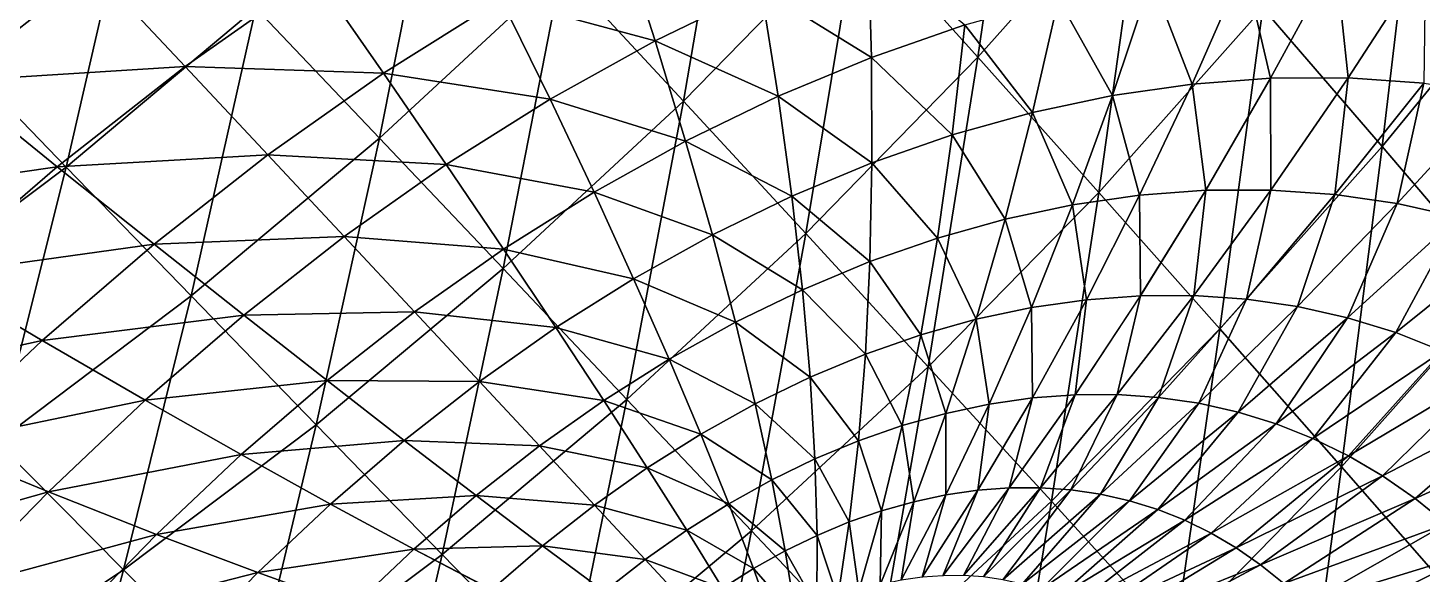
# Model space of a CAD drawing. Extents: x -232 to 179, y -162 to 161.
# Drawn here: x 71.74 to 110.85, y -93.3 to -77.97 of the extents above; entities that cross this region are included whole.
import ezdxf

# ---------------------------------------------------------------- set-up
doc = ezdxf.new("R2010")
doc.units = 0
doc.header["$MEASUREMENT"] = 0

msp = doc.modelspace()

# ---------------------------------------------------------------- linework, layer by layer
for points in [[(98.39171999999999, -78.795, -669.5006), (99.708, -69.75139, -676.5852), (95.008865, -75.03152, -677.03864), (95.008965, -75.03142, -677.0385)], [(99.708, -69.75139, -676.5852), (98.39171999999999, -78.795, -669.5006), (103.0465, -73.56470999999999, -669.05145), (103.0466, -73.56461, -669.05133)], [(71.20896, -70.12039, -705.9679), (69.320786, -78.2571, -698.56714), (74.67743, -73.76849, -698.9367), (74.67753, -73.768394, -698.9366)], [(90.13107, -80.02535999999999, -677.22723), (91.62584, -71.29115999999999, -684.4309), (86.70668, -76.32735, -684.62103), (86.70678000000001, -76.32725, -684.6209)], [(91.62584, -71.29115999999999, -684.4309), (90.13107, -80.02535999999999, -677.22723), (95.008865, -75.03152, -677.03864), (95.008965, -75.03142, -677.0385)], [(109.72917, -81.30166, -653.4881), (110.83106, -71.962814, -660.6656), (106.38519, -77.41255, -661.35767), (106.38529, -77.41245, -661.3575400000001)], [(110.83106, -71.962814, -660.6656), (109.72917, -81.30166, -653.4881), (114.123, -75.915726, -652.8041400000001), (114.1231, -75.91563000000001, -652.804)], [(81.603775, -81.06473000000001, -684.5362), (83.28194, -72.64211, -691.88214), (78.14081999999999, -77.41496, -691.7967), (78.14092, -77.41486, -691.7966)], [(83.28194, -72.64211, -691.88214), (81.603775, -81.06473000000001, -684.5362), (86.70668, -76.32735, -684.62103), (86.70678000000001, -76.32725, -684.6209)], [(72.81900999999999, -81.8744, -691.42944), (74.67743, -73.76849, -698.9367), (69.320786, -78.2571, -698.56714), (69.320885, -78.257, -698.567)], [(74.67743, -73.76849, -698.9367), (72.81900999999999, -81.8744, -691.42944), (78.14081999999999, -77.41496, -691.7967), (78.14092, -77.41486, -691.7966)], [(101.779465, -82.587715, -661.8021), (103.0465, -73.56470999999999, -669.05145), (98.39171999999999, -78.795, -669.5006), (98.39182, -78.7949, -669.5005)], [(103.0465, -73.56470999999999, -669.05145), (101.779465, -82.587715, -661.8021), (106.38519, -77.41255, -661.35767), (106.38529, -77.41245, -661.3575400000001)], [(64.37617, -74.51579, -469.912), (73.60489, -76.33339000000001, -468.60852), (69.602005, -79.46833000000001, -468.2053), (69.602104, -79.46823, -468.2052)], [(93.55999, -83.74168399999999, -669.6874), (95.008865, -75.03152, -677.03864), (90.13107, -80.02535999999999, -677.22723), (90.13117, -80.02526, -677.2271)], [(95.008865, -75.03152, -677.03864), (93.55999, -83.74168399999999, -669.6874), (98.39171999999999, -78.795, -669.5006), (98.39182, -78.7949, -669.5005)], [(89.3363, -78.32961999999999, -485.76404), (85.0219, -77.16502, -480.12674), (88.364944, -75.30293, -480.9015), (88.36504000000001, -75.30283, -480.9014)], [(88.364944, -75.30293, -480.9015), (92.31427, -76.882614, -486.5768400000001), (89.3363, -78.32961999999999, -485.76404), (89.3364, -78.32952, -485.76395)], [(95.40364, -78.79897, -492.07288), (92.31427, -76.882614, -486.5768400000001), (95.31279, -75.6342, -487.51605), (95.31289, -75.6341, -487.51596)], [(95.31279, -75.6342, -487.51605), (98.02703000000001, -77.886375, -492.99866), (95.40364, -78.79897, -492.07288), (95.40374, -78.798874, -492.07278)], [(104.39936, -79.546646, -500.27032), (103.263794, -76.597336, -495.1552), (105.85795, -76.22389, -496.3771400000001), (105.85805, -76.22379000000001, -496.37704)], [(105.85795, -76.22389, -496.3771400000001), (106.602905, -79.38198, -501.3966), (104.39936, -79.546646, -500.27032), (104.39946, -79.54655, -500.27023)], [(106.602905, -79.38198, -501.3966), (105.85795, -76.22389, -496.3771400000001), (108.42308, -76.03220999999999, -497.6882), (108.42318, -76.03211, -497.6881)], [(108.42308, -76.03220999999999, -497.6882), (108.77341, -79.37345, -502.59503), (106.602905, -79.38198, -501.3966), (106.603004, -79.38188000000001, -501.3965)], [(108.77341, -79.37345, -502.59503), (108.42308, -76.03220999999999, -497.6882), (110.94976, -76.02228000000001, -499.08325), (110.94986, -76.02218, -499.08316)], [(110.94976, -76.02228000000001, -499.08325), (110.90303, -79.52051999999999, -503.8609), (108.77341, -79.37345, -502.59503), (108.773506, -79.37335, -502.5949400000001)], [(113.08394, -85.239365, -645.4254), (114.123, -75.915726, -652.8041400000001), (109.72917, -81.30166, -653.4881), (109.72927, -81.30156, -653.488)], [(76.15287, -79.05505, -473.8353), (69.602005, -79.46833000000001, -468.2053), (73.60489, -76.33339000000001, -468.60852), (73.60499, -76.33329, -468.60843)], [(73.60489, -76.33339000000001, -468.60852), (79.80441, -76.47925, -474.3676), (76.15287, -79.05505, -473.8353), (76.15297, -79.054955, -473.8352)], [(81.72208, -79.24412, -479.50168), (76.15287, -79.05505, -473.8353), (79.80441, -76.47925, -474.3676), (79.80451, -76.47915, -474.36752)], [(79.80441, -76.47925, -474.3676), (85.0219, -77.16502, -480.12674), (81.72208, -79.24412, -479.50168), (81.722176, -79.24401999999999, -479.5016)], [(85.07109, -84.7229, -677.1431), (86.70668, -76.32735, -684.62103), (81.603775, -81.06473000000001, -684.5362), (81.603874, -81.06463000000001, -684.5361)], [(86.70668, -76.32735, -684.62103), (85.07109, -84.7229, -677.1431), (90.13107, -80.02535999999999, -677.22723), (90.13117, -80.02526, -677.2271)], [(102.17088, -79.86745, -499.2207), (100.65027, -77.1519, -494.02753), (103.263794, -76.597336, -495.1552), (103.26389, -76.59724, -495.15512)], [(103.263794, -76.597336, -495.1552), (104.39936, -79.546646, -500.27032), (102.17088, -79.86745, -499.2207), (102.17098, -79.86735, -499.2206)], [(92.78939, -79.8874, -491.25403), (89.3363, -78.32961999999999, -485.76404), (92.31427, -76.882614, -486.5768400000001), (92.31437, -76.882515, -486.57675)], [(92.31427, -76.882614, -486.5768400000001), (95.40364, -78.79897, -492.07288), (92.78939, -79.8874, -491.25403), (92.78949, -79.8873, -491.2539400000001)], [(76.32151999999999, -85.49101999999999, -684.17175), (78.14081999999999, -77.41496, -691.7967), (72.81900999999999, -81.8744, -691.42944), (72.81911, -81.8743, -691.4293)], [(78.14081999999999, -77.41496, -691.7967), (76.32151999999999, -85.49101999999999, -684.17175), (81.603775, -81.06473000000001, -684.5362), (81.603874, -81.06463000000001, -684.5361)], [(86.38826, -79.971695, -485.08087), (81.72208, -79.24412, -479.50168), (85.0219, -77.16502, -480.12674), (85.021996, -77.164925, -480.12665)], [(85.0219, -77.16502, -480.12674), (89.3363, -78.32961999999999, -485.76404), (86.38826, -79.971695, -485.08087), (86.38835999999999, -79.97159599999999, -485.08078)], [(99.92577, -80.34384, -498.25195), (98.02703000000001, -77.886375, -492.99866), (100.65027, -77.1519, -494.02753), (100.65037, -77.1518, -494.02744)], [(100.65027, -77.1519, -494.02753), (102.17088, -79.86745, -499.2207), (99.92577, -80.34384, -498.25195), (99.92586999999999, -80.34374, -498.25186)], [(105.17738, -86.41623, -653.92737), (106.38519, -77.41255, -661.35767), (101.779465, -82.587715, -661.8021), (101.779564, -82.587616, -661.802)], [(106.38519, -77.41255, -661.35767), (105.17738, -86.41623, -653.92737), (109.72917, -81.30166, -653.4881), (109.72927, -81.30156, -653.488)], [(97.67232, -80.97478000000001, -497.3681), (95.40364, -78.79897, -492.07288), (98.02703000000001, -77.886375, -492.99866), (98.02713, -77.88628, -492.99857)], [(98.02703000000001, -77.886375, -492.99866), (99.92577, -80.34384, -498.25195), (97.67232, -80.97478000000001, -497.3681), (97.67241999999999, -80.97468, -497.3680000000001)], [(69.320786, -78.2571, -698.56714), (67.32645, -86.00693000000001, -690.7782599999999), (72.81900999999999, -81.8744, -691.42944), (72.81911, -81.8743, -691.4293)], [(90.19306, -81.148964, -490.5454), (86.38826, -79.971695, -485.08087), (89.3363, -78.32961999999999, -485.76404), (89.3364, -78.32952, -485.76395)], [(89.3363, -78.32961999999999, -485.76404), (92.78939, -79.8874, -491.25403), (90.19306, -81.148964, -490.5454), (90.19315999999999, -81.148865, -490.54532)], [(95.41873000000001, -81.758736, -496.57285), (92.78939, -79.8874, -491.25403), (95.40364, -78.79897, -492.07288), (95.40374, -78.798874, -492.07278)], [(96.998634, -87.48229, -661.9869), (98.39171999999999, -78.795, -669.5006), (93.55999, -83.74168399999999, -669.6874), (93.56009, -83.741585, -669.6872599999999)], [(95.40364, -78.79897, -492.07288), (97.67232, -80.97478000000001, -497.3681), (95.41873000000001, -81.758736, -496.57285), (95.41883, -81.75864, -496.57275)], [(98.39171999999999, -78.795, -669.5006), (96.998634, -87.48229, -661.9869), (101.779465, -82.587715, -661.8021), (101.779564, -82.587616, -661.802)], [(69.602005, -79.46833000000001, -468.2053), (76.15287, -79.05505, -473.8353), (72.564316, -81.86551, -473.47382), (72.564415, -81.86541, -473.47372)], [(78.47303000000001, -81.536, -479.028), (72.564316, -81.86551, -473.47382), (76.15287, -79.05505, -473.8353), (76.15297, -79.054955, -473.8352)], [(76.15287, -79.05505, -473.8353), (81.72208, -79.24412, -479.50168), (78.47303000000001, -81.536, -479.028), (78.47313, -81.535904, -479.02792)], [(83.47832, -81.80513, -484.52963), (78.47303000000001, -81.536, -479.028), (81.72208, -79.24412, -479.50168), (81.722176, -79.24401999999999, -479.5016)], [(81.72208, -79.24412, -479.50168), (86.38826, -79.971695, -485.08087), (83.47832, -81.80513, -484.52963), (83.47842, -81.80503, -484.5295400000001)], [(104.78131, -82.52736, -505.09113), (104.39936, -79.546646, -500.27032), (106.602905, -79.38198, -501.3966), (106.603004, -79.38188000000001, -501.3965)], [(106.602905, -79.38198, -501.3966), (106.60941, -82.52017, -506.1004599999999), (104.78131, -82.52736, -505.09113), (104.78141, -82.52726, -505.09103)], [(106.60941, -82.52017, -506.1004599999999), (106.602905, -79.38198, -501.3966), (108.77341, -79.37345, -502.59503), (108.773506, -79.37335, -502.5949400000001)], [(108.77341, -79.37345, -502.59503), (108.403076, -82.644035, -507.16663), (106.60941, -82.52017, -506.1004599999999), (106.60951, -82.52006999999999, -506.10037)], [(108.403076, -82.644035, -507.16663), (108.77341, -79.37345, -502.59503), (110.90303, -79.52051999999999, -503.8609), (110.90313, -79.520424, -503.8608)], [(72.564316, -81.86551, -473.47382), (65.6716, -82.8611, -467.9916), (69.602005, -79.46833000000001, -468.2053), (69.602104, -79.46823, -468.2052)], [(102.925385, -82.666046, -504.14252), (102.17088, -79.86745, -499.2207), (104.39936, -79.546646, -500.27032), (104.39946, -79.54655, -500.27023)], [(104.39936, -79.546646, -500.27032), (104.78131, -82.52736, -505.09113), (102.925385, -82.666046, -504.14252), (102.92548, -82.66595, -504.14243)], [(110.90303, -79.52051999999999, -503.8609), (110.15604, -82.898026, -508.2856400000001), (108.403076, -82.644035, -507.16663), (108.403175, -82.643936, -507.16653)], [(110.15604, -82.898026, -508.2856400000001), (110.90303, -79.52051999999999, -503.8609), (112.98433, -79.822075, -505.18945), (112.98443, -79.821976, -505.18936)], [(87.62281, -82.580605, -489.94977), (83.47832, -81.80513, -484.52963), (86.38826, -79.971695, -485.08087), (86.38835999999999, -79.97159599999999, -485.08078)], [(88.54777, -88.39488, -669.60406), (90.13107, -80.02535999999999, -677.22723), (85.07109, -84.7229, -677.1431), (85.07119, -84.7228, -677.143)], [(86.38826, -79.971695, -485.08087), (90.19306, -81.148964, -490.5454), (87.62281, -82.580605, -489.94977), (87.62291, -82.580505, -489.94968)], [(90.13107, -80.02535999999999, -677.22723), (88.54777, -88.39488, -669.60406), (93.55999, -83.74168399999999, -669.6874), (93.56009, -83.741585, -669.6872599999999)], [(93.17299999999999, -82.69373, -495.86942), (90.19306, -81.148964, -490.5454), (92.78939, -79.8874, -491.25403), (92.78949, -79.8873, -491.2539400000001)], [(92.78939, -79.8874, -491.25403), (95.41873000000001, -81.758736, -496.57285), (93.17299999999999, -82.69373, -495.86942), (93.173096, -82.693634, -495.86932)], [(101.04846, -82.93623000000001, -503.25845), (99.92577, -80.34384, -498.25195), (102.17088, -79.86745, -499.2207), (102.17098, -79.86735, -499.2206)], [(102.17088, -79.86745, -499.2207), (102.925385, -82.666046, -504.14252), (101.04846, -82.93623000000001, -503.25845), (101.04856, -82.936134, -503.25836)], [(112.98433, -79.822075, -505.18945), (111.86259, -83.28072, -509.45343), (110.15604, -82.898026, -508.2856400000001), (110.156136, -82.89793, -508.28555)], [(99.157524, -83.33748, -502.44257), (97.67232, -80.97478000000001, -497.3681), (99.92577, -80.34384, -498.25195), (99.92586999999999, -80.34374, -498.25186)], [(99.92577, -80.34384, -498.25195), (101.04846, -82.93623000000001, -503.25845), (99.157524, -83.33748, -502.44257), (99.15762, -83.33738000000001, -502.44247)], [(79.83324, -89.11198, -676.78174), (81.603775, -81.06473000000001, -684.5362), (76.32151999999999, -85.49101999999999, -684.17175), (76.32162, -85.49091999999999, -684.1716299999999)], [(81.603775, -81.06473000000001, -684.5362), (79.83324, -89.11198, -676.78174), (85.07109, -84.7229, -677.1431), (85.07119, -84.7228, -677.143)], [(90.94265, -83.777466, -495.26068), (87.62281, -82.580605, -489.94977), (90.19306, -81.148964, -490.5454), (90.19315999999999, -81.148865, -490.54532)], [(90.19306, -81.148964, -490.5454), (93.17299999999999, -82.69373, -495.86942), (90.94265, -83.777466, -495.26068), (90.94275, -83.77736999999999, -495.2606)], [(97.25956, -83.86889000000001, -501.69812), (95.41873000000001, -81.758736, -496.57285), (97.67232, -80.97478000000001, -497.3681), (97.67241999999999, -80.97468, -497.3680000000001)], [(97.67232, -80.97478000000001, -497.3681), (99.157524, -83.33748, -502.44257), (97.25956, -83.86889000000001, -501.69812), (97.25966, -83.86879, -501.69803)], [(108.591156, -90.28761999999999, -645.85895), (109.72917, -81.30166, -653.4881), (105.17738, -86.41623, -653.92737), (105.17748, -86.41613000000001, -653.92725)], [(109.72917, -81.30166, -653.4881), (108.591156, -90.28761999999999, -645.85895), (113.08394, -85.239365, -645.4254), (113.08404, -85.239265, -645.4253)], [(72.564316, -81.86551, -473.47382), (78.47303000000001, -81.536, -479.028), (75.28003000000001, -84.036674, -478.7064), (75.28013, -84.036575, -478.7063)], [(80.61316, -83.82621999999999, -484.1119400000001), (75.28003000000001, -84.036674, -478.7064), (78.47303000000001, -81.536, -479.028), (78.47313, -81.535904, -479.02792)], [(78.47303000000001, -81.536, -479.028), (83.47832, -81.80513, -484.52963), (80.61316, -83.82621999999999, -484.1119400000001), (80.61326, -83.82611999999999, -484.11185)], [(65.6716, -82.8611, -467.9916), (72.564316, -81.86551, -473.47382), (69.040726, -84.90711, -473.28226), (69.040825, -84.90701, -473.28217)], [(70.86977399999999, -89.59285, -683.5254), (72.81900999999999, -81.8744, -691.42944), (67.32645, -86.00693000000001, -690.7782599999999), (67.326546, -86.00683000000001, -690.77814)], [(75.28003000000001, -84.036674, -478.7064), (69.040726, -84.90711, -473.28226), (72.564316, -81.86551, -473.47382), (72.564415, -81.86541, -473.47372)], [(72.81900999999999, -81.8744, -691.42944), (70.86977399999999, -89.59285, -683.5254), (76.32151999999999, -85.49101999999999, -684.17175), (76.32162, -85.49091999999999, -684.1716299999999)], [(85.08579, -84.179085, -489.46918), (80.61316, -83.82621999999999, -484.1119400000001), (83.47832, -81.80513, -484.52963), (83.47842, -81.80503, -484.5295400000001)], [(83.47832, -81.80513, -484.52963), (87.62281, -82.580605, -489.94977), (85.08579, -84.179085, -489.46918), (85.08589, -84.178986, -489.4691)], [(95.36149, -84.52917, -501.02832), (93.17299999999999, -82.69373, -495.86942), (95.41873000000001, -81.758736, -496.57285), (95.41883, -81.75864, -496.57275)], [(95.41873000000001, -81.758736, -496.57285), (97.25956, -83.86889000000001, -501.69812), (95.36149, -84.52917, -501.02832), (95.36159, -84.52906999999999, -501.02823)], [(104.45275, -85.4775, -509.60718), (104.78131, -82.52736, -505.09113), (106.60941, -82.52017, -506.1004599999999), (106.60951, -82.52006999999999, -506.10037)], [(106.60941, -82.52017, -506.1004599999999), (105.9227, -85.57901, -510.48096), (104.45275, -85.4775, -509.60718), (104.45285, -85.4774, -509.6071)], [(105.9227, -85.57901, -510.48096), (106.60941, -82.52017, -506.1004599999999), (108.403076, -82.644035, -507.16663), (108.403175, -82.643936, -507.16653)], [(88.73470999999999, -85.00729, -494.74902), (85.08579, -84.179085, -489.46918), (87.62281, -82.580605, -489.94977), (87.62291, -82.580505, -489.94968)], [(87.62281, -82.580605, -489.94977), (90.94265, -83.777466, -495.26068), (88.73470999999999, -85.00729, -494.74902), (88.73481, -85.007195, -494.74893)], [(93.470024, -85.316666, -500.43585), (90.94265, -83.777466, -495.26068), (93.17299999999999, -82.69373, -495.86942), (93.173096, -82.693634, -495.86932)], [(93.17299999999999, -82.69373, -495.86942), (95.36149, -84.52917, -501.02832), (93.470024, -85.316666, -500.43585), (93.47012, -85.31657, -500.43576)], [(100.45252, -91.2535, -654.11), (101.779465, -82.587715, -661.8021), (96.998634, -87.48229, -661.9869), (96.99873000000001, -87.48219, -661.98676)], [(101.779465, -82.587715, -661.8021), (100.45252, -91.2535, -654.11), (105.17738, -86.41623, -653.92737), (105.17748, -86.41613000000001, -653.92725)], [(101.43361, -85.59704599999999, -508.00262), (101.04846, -82.93623000000001, -503.25845), (102.925385, -82.666046, -504.14252), (102.92548, -82.66595, -504.14243)], [(102.925385, -82.666046, -504.14252), (102.95458, -85.48338000000001, -508.78), (101.43361, -85.59704599999999, -508.00262), (101.43371, -85.59695, -508.00253)], [(102.95458, -85.48338000000001, -508.78), (102.925385, -82.666046, -504.14252), (104.78131, -82.52736, -505.09113), (104.78141, -82.52726, -505.09103)], [(104.78131, -82.52736, -505.09113), (104.45275, -85.4775, -509.60718), (102.95458, -85.48338000000001, -508.78), (102.95468, -85.483284, -508.7799)], [(108.403076, -82.644035, -507.16663), (107.3593, -85.787155, -511.39798), (105.9227, -85.57901, -510.48096), (105.9228, -85.57891, -510.48087)], [(107.3593, -85.787155, -511.39798), (108.403076, -82.644035, -507.16663), (110.15604, -82.898026, -508.2856400000001), (110.156136, -82.89793, -508.28555)], [(110.15604, -82.898026, -508.2856400000001), (108.75785, -86.10079, -512.35504), (107.3593, -85.787155, -511.39798), (107.3594, -85.787056, -511.3979)], [(108.75785, -86.10079, -512.35504), (110.15604, -82.898026, -508.2856400000001), (111.86259, -83.28072, -509.45343), (111.862686, -83.280624, -509.45334)], [(99.895424, -85.818474, -507.2781), (99.157524, -83.33748, -502.44257), (101.04846, -82.93623000000001, -503.25845), (101.04856, -82.936134, -503.25836)], [(101.04846, -82.93623000000001, -503.25845), (101.43361, -85.59704599999999, -508.00262), (99.895424, -85.818474, -507.2781), (99.89551999999999, -85.818375, -507.278)], [(111.86259, -83.28072, -509.45343), (110.114204, -86.51839, -513.3489), (108.75785, -86.10079, -512.35504), (108.75795, -86.10069, -512.3549)], [(110.114204, -86.51839, -513.3489), (111.86259, -83.28072, -509.45343), (113.51763, -83.79029, -510.6662), (113.51773, -83.79019, -510.6661)], [(98.34576, -86.1473, -506.6094400000001), (97.25956, -83.86889000000001, -501.69812), (99.157524, -83.33748, -502.44257), (99.15762, -83.33738000000001, -502.44247)], [(99.157524, -83.33748, -502.44257), (99.895424, -85.818474, -507.2781), (98.34576, -86.1473, -506.6094400000001), (98.34585600000001, -86.1472, -506.60934)], [(69.040726, -84.90711, -473.28226), (75.28003000000001, -84.036674, -478.7064), (72.14483, -86.74301, -478.53595), (72.14493, -86.74291, -478.53586)], [(77.79742399999999, -86.03143, -483.8283), (72.14483, -86.74301, -478.53595), (75.28003000000001, -84.036674, -478.7064), (75.28013, -84.036575, -478.7063)], [(75.28003000000001, -84.036674, -478.7064), (80.61316, -83.82621999999999, -484.1119400000001), (77.79742399999999, -86.03143, -483.8283), (77.79751999999999, -86.031334, -483.82822)], [(82.58781, -85.94116, -489.105), (77.79742399999999, -86.03143, -483.8283), (80.61316, -83.82621999999999, -484.1119400000001), (80.61326, -83.82611999999999, -484.11185)], [(80.61316, -83.82621999999999, -484.1119400000001), (85.08579, -84.179085, -489.46918), (82.58781, -85.94116, -489.105), (82.587906, -85.94106, -489.10492)], [(92.03923, -92.08645, -661.9045), (93.55999, -83.74168399999999, -669.6874), (88.54777, -88.39488, -669.60406), (88.54786999999999, -88.39478000000001, -669.6039400000001)], [(91.59153, -86.22944, -499.9231599999999), (88.73470999999999, -85.00729, -494.74902), (90.94265, -83.777466, -495.26068), (90.94275, -83.77736999999999, -495.2606)], [(90.94265, -83.777466, -495.26068), (93.470024, -85.316666, -500.43585), (91.59153, -86.22944, -499.9231599999999), (91.59163000000001, -86.22934000000001, -499.92307)], [(93.55999, -83.74168399999999, -669.6874), (92.03923, -92.08645, -661.9045), (96.998634, -87.48229, -661.9869), (96.99873000000001, -87.48219, -661.98676)], [(96.79033000000001, -86.5828, -505.9994), (95.36149, -84.52917, -501.02832), (97.25956, -83.86889000000001, -501.69812), (97.25966, -83.86879, -501.69803)], [(97.25956, -83.86889000000001, -501.69812), (98.34576, -86.1473, -506.6094400000001), (96.79033000000001, -86.5828, -505.9994), (96.79043, -86.5827, -505.9993)], [(113.51763, -83.79029, -510.6662), (111.42492, -87.038055, -514.3766), (110.114204, -86.51839, -513.3489), (110.1143, -86.51829000000001, -513.34875)], [(86.55532, -86.38045, -494.33618), (82.58781, -85.94116, -489.105), (85.08579, -84.179085, -489.46918), (85.08589, -84.178986, -489.4691)], [(85.08579, -84.179085, -489.46918), (88.73470999999999, -85.00729, -494.74902), (86.55532, -86.38045, -494.33618), (86.55542, -86.38035, -494.3361)], [(83.35937, -92.74252, -669.2461), (85.07109, -84.7229, -677.1431), (79.83324, -89.11198, -676.78174), (79.833336, -89.11188, -676.7816)], [(85.07109, -84.7229, -677.1431), (83.35937, -92.74252, -669.2461), (88.54777, -88.39488, -669.60406), (88.54786999999999, -88.39478000000001, -669.6039400000001)], [(95.23482, -87.12392, -505.45044), (93.470024, -85.316666, -500.43585), (95.36149, -84.52917, -501.02832), (95.36159, -84.52906999999999, -501.02823)], [(95.36149, -84.52917, -501.02832), (96.79033000000001, -86.5828, -505.9994), (95.23482, -87.12392, -505.45044), (95.23491999999999, -87.12382, -505.45035)], [(72.14483, -86.74301, -478.53595), (65.57869000000001, -88.177864, -473.25757), (69.040726, -84.90711, -473.28226), (69.040825, -84.90701, -473.28217)], [(89.7319, -87.26525, -499.4922), (86.55532, -86.38045, -494.33618), (88.73470999999999, -85.00729, -494.74902), (88.73481, -85.007195, -494.74893)], [(88.73470999999999, -85.00729, -494.74902), (91.59153, -86.22944, -499.9231599999999), (89.7319, -87.26525, -499.4922), (89.73200000000001, -87.26515, -499.4921)], [(112.02706, -94.20971999999999, -637.57745), (113.08394, -85.239365, -645.4254), (108.591156, -90.28761999999999, -645.85895), (108.591255, -90.28752, -645.8588)], [(74.42734, -93.17930600000001, -676.14075), (76.32151999999999, -85.49101999999999, -684.17175), (70.86977399999999, -89.59285, -683.5254), (70.86986999999999, -89.59275, -683.52527)], [(76.32151999999999, -85.49101999999999, -684.17175), (74.42734, -93.17930600000001, -676.14075), (79.83324, -89.11198, -676.78174), (79.833336, -89.11188, -676.7816)], [(93.684715, -87.76929, -504.9649), (91.59153, -86.22944, -499.9231599999999), (93.470024, -85.316666, -500.43585), (93.47012, -85.31657, -500.43576)], [(93.470024, -85.316666, -500.43585), (95.23482, -87.12392, -505.45044), (93.684715, -87.76929, -504.9649), (93.684814, -87.76919000000001, -504.9648)], [(99.92178, -88.352806, -511.85864), (99.895424, -85.818474, -507.2781), (101.43361, -85.59704599999999, -508.00262), (101.43371, -85.59695, -508.00253)], [(101.43361, -85.59704599999999, -508.00262), (101.11932, -88.26331, -512.4707), (99.92178, -88.352806, -511.85864), (99.92188, -88.35271, -511.85855)], [(101.11932, -88.26331, -512.4707), (101.43361, -85.59704599999999, -508.00262), (102.95458, -85.48338000000001, -508.78), (102.95468, -85.483284, -508.7799)], [(102.95458, -85.48338000000001, -508.78), (102.298904, -88.25868, -513.122), (101.11932, -88.26331, -512.4707), (101.11942, -88.263214, -512.4706)], [(102.298904, -88.25868, -513.122), (102.95458, -85.48338000000001, -508.78), (104.45275, -85.4775, -509.60718), (104.45285, -85.4774, -509.6071)], [(104.45275, -85.4775, -509.60718), (103.45626, -88.33861, -513.80994), (102.298904, -88.25868, -513.122), (102.299, -88.25858000000001, -513.1219)], [(103.45626, -88.33861, -513.80994), (104.45275, -85.4775, -509.60718), (105.9227, -85.57901, -510.48096), (105.9228, -85.57891, -510.48087)], [(105.9227, -85.57901, -510.48096), (104.587364, -88.50249000000001, -514.5319999999999), (103.45626, -88.33861, -513.80994), (103.45636, -88.33851, -513.8098)], [(104.587364, -88.50249000000001, -514.5319999999999), (105.9227, -85.57901, -510.48096), (107.3593, -85.787155, -511.39798), (107.3594, -85.787056, -511.3979)], [(72.14483, -86.74301, -478.53595), (77.79742399999999, -86.03143, -483.8283), (75.03267, -88.41799999999999, -483.6780000000001), (75.03277, -88.4179, -483.67792)], [(80.13292, -87.86378, -488.85773), (75.03267, -88.41799999999999, -483.6780000000001), (77.79742399999999, -86.03143, -483.8283), (77.79751999999999, -86.031334, -483.82822)], [(77.79742399999999, -86.03143, -483.8283), (82.58781, -85.94116, -489.105), (80.13292, -87.86378, -488.85773), (80.13302, -87.86368, -488.8576400000001)], [(84.40946, -87.89414000000001, -494.02335), (80.13292, -87.86378, -488.85773), (82.58781, -85.94116, -489.105), (82.587906, -85.94106, -489.10492)], [(82.58781, -85.94116, -489.105), (86.55532, -86.38045, -494.33618), (84.40946, -87.89414000000001, -494.02335), (84.40956, -87.89404, -494.02325)], [(98.7107, -88.52714499999999, -511.2882), (98.34576, -86.1473, -506.6094400000001), (99.895424, -85.818474, -507.2781), (99.89551999999999, -85.818375, -507.278)], [(99.895424, -85.818474, -507.2781), (99.92178, -88.352806, -511.85864), (98.7107, -88.52714499999999, -511.2882), (98.7108, -88.52705, -511.28812)], [(107.3593, -85.787155, -511.39798), (105.68851, -88.74943, -515.2855), (104.587364, -88.50249000000001, -514.5319999999999), (104.58746, -88.50239, -514.5318599999999)], [(105.68851, -88.74943, -515.2855), (107.3593, -85.787155, -511.39798), (108.75785, -86.10079, -512.35504), (108.75795, -86.10069, -512.3549)], [(87.89631999999999, -88.42178, -499.1445), (84.40946, -87.89414000000001, -494.02335), (86.55532, -86.38045, -494.33618), (86.55542, -86.38035, -494.3361)], [(86.55532, -86.38045, -494.33618), (89.7319, -87.26525, -499.4922), (87.89631999999999, -88.42178, -499.1445), (87.896416, -88.421684, -499.1444)], [(92.14525, -88.51733, -504.54474), (89.7319, -87.26525, -499.4922), (91.59153, -86.22944, -499.9231599999999), (91.59163000000001, -86.22934000000001, -499.92307)], [(91.59153, -86.22944, -499.9231599999999), (93.684715, -87.76929, -504.9649), (92.14525, -88.51733, -504.54474), (92.14535, -88.51723, -504.54465)], [(97.49058000000001, -88.78604, -510.76172), (96.79033000000001, -86.5828, -505.9994), (98.34576, -86.1473, -506.6094400000001), (98.34585600000001, -86.1472, -506.60934)], [(98.34576, -86.1473, -506.6094400000001), (98.7107, -88.52714499999999, -511.2882), (97.49058000000001, -88.78604, -510.76172), (97.49068, -88.78594, -510.76163)], [(103.92757, -95.062164, -646.03925), (105.17738, -86.41623, -653.92737), (100.45252, -91.2535, -654.11), (100.45262, -91.2534, -654.1098599999999)], [(105.17738, -86.41623, -653.92737), (103.92757, -95.062164, -646.03925), (108.591156, -90.28761999999999, -645.85895), (108.591255, -90.28752, -645.8588)], [(108.75785, -86.10079, -512.35504), (106.75643, -89.078224, -516.06805), (105.68851, -88.74943, -515.2855), (105.68861, -88.74933, -515.2854)], [(106.75643, -89.078224, -516.06805), (108.75785, -86.10079, -512.35504), (110.114204, -86.51839, -513.3489), (110.1143, -86.51829000000001, -513.34875)], [(65.57869000000001, -88.177864, -473.25757), (72.14483, -86.74301, -478.53595), (69.0644, -89.65324, -478.51398), (69.0645, -89.65314000000001, -478.5139)], [(75.03267, -88.41799999999999, -483.6780000000001), (69.0644, -89.65324, -478.51398), (72.14483, -86.74301, -478.53595), (72.14493, -86.74291, -478.53586)], [(96.265915, -89.12894, -510.2814), (95.23482, -87.12392, -505.45044), (96.79033000000001, -86.5828, -505.9994), (96.79043, -86.5827, -505.9993)], [(96.79033000000001, -86.5828, -505.9994), (97.49058000000001, -88.78604, -510.76172), (96.265915, -89.12894, -510.2814), (96.266014, -89.12884, -510.2813)], [(110.114204, -86.51839, -513.3489), (107.78842, -89.48738, -516.8772), (106.75643, -89.078224, -516.06805), (106.75653, -89.078125, -516.0679299999999)], [(107.78842, -89.48738, -516.8772), (110.114204, -86.51839, -513.3489), (111.42492, -87.038055, -514.3766), (111.42502, -87.03796, -514.37646)], [(95.04118000000001, -89.554985, -509.8492), (93.684715, -87.76929, -504.9649), (95.23482, -87.12392, -505.45044), (95.23491999999999, -87.12382, -505.45035)], [(95.23482, -87.12392, -505.45044), (96.265915, -89.12894, -510.2814), (95.04118000000001, -89.554985, -509.8492), (95.04128, -89.554886, -509.84912)], [(111.42492, -87.038055, -514.3766), (108.78259, -89.97511, -517.71094), (107.78842, -89.48738, -516.8772), (107.78852, -89.48728, -516.8771)], [(108.78259, -89.97511, -517.71094), (111.42492, -87.038055, -514.3766), (112.6876, -87.657524, -515.4355), (112.6877, -87.657425, -515.43536)], [(90.62123000000001, -89.3662, -504.19156), (87.89631999999999, -88.42178, -499.1445), (89.7319, -87.26525, -499.4922), (89.73200000000001, -87.26515, -499.4921)], [(89.7319, -87.26525, -499.4922), (92.14525, -88.51733, -504.54474), (90.62123000000001, -89.3662, -504.19156), (90.62133, -89.366104, -504.19147)], [(95.55118, -95.80376, -654.0285), (96.998634, -87.48229, -661.9869), (92.03923, -92.08645, -661.9045), (92.03933, -92.08635, -661.90436)], [(96.998634, -87.48229, -661.9869), (95.55118, -95.80376, -654.0285), (100.45252, -91.2535, -654.11), (100.45262, -91.2534, -654.1098599999999)], [(75.03267, -88.41799999999999, -483.6780000000001), (80.13292, -87.86378, -488.85773), (77.722466, -89.9445, -488.72668), (77.722565, -89.944405, -488.7266)], [(82.30060999999999, -89.54573, -493.8109), (77.722466, -89.9445, -488.72668), (80.13292, -87.86378, -488.85773), (80.13302, -87.86368, -488.8576400000001)], [(80.13292, -87.86378, -488.85773), (84.40946, -87.89414000000001, -494.02335), (82.30060999999999, -89.54573, -493.8109), (82.30071, -89.54563, -493.81082)], [(86.088974, -89.696686, -498.881), (82.30060999999999, -89.54573, -493.8109), (84.40946, -87.89414000000001, -494.02335), (84.40956, -87.89404, -494.02325)], [(84.40946, -87.89414000000001, -494.02335), (87.89631999999999, -88.42178, -499.1445), (86.088974, -89.696686, -498.881), (86.08906999999999, -89.69659, -498.88092)], [(93.82072, -90.06312, -509.46692), (92.14525, -88.51733, -504.54474), (93.684715, -87.76929, -504.9649), (93.684814, -87.76919000000001, -504.9648)], [(93.684715, -87.76929, -504.9649), (95.04118000000001, -89.554985, -509.8492), (93.82072, -90.06312, -509.46692), (93.82081600000001, -90.06302, -509.46683)], [(112.6876, -87.657524, -515.4355), (109.73813, -90.53936999999999, -518.5675), (108.78259, -89.97511, -517.71094), (108.78269, -89.97501, -517.7108)], [(109.73813, -90.53936999999999, -518.5675), (112.6876, -87.657524, -515.4355), (113.90122, -88.374176, -516.52344), (113.90132, -88.37408, -516.5233)], [(98.38784, -90.944885, -515.7180000000001), (98.7107, -88.52714499999999, -511.2882), (99.92178, -88.352806, -511.85864), (99.92188, -88.35271, -511.85855)], [(99.92178, -88.352806, -511.85864), (99.27242, -90.878784, -516.17017), (98.38784, -90.944885, -515.7180000000001), (98.38794, -90.944786, -515.7179)], [(99.27242, -90.878784, -516.17017), (99.92178, -88.352806, -511.85864), (101.11932, -88.26331, -512.4707), (101.11942, -88.263214, -512.4706)], [(101.11932, -88.26331, -512.4707), (100.143745, -90.87536, -516.65125), (99.27242, -90.878784, -516.17017), (99.27252, -90.878685, -516.1700400000001)], [(100.143745, -90.87536, -516.65125), (101.11932, -88.26331, -512.4707), (102.298904, -88.25868, -513.122), (102.299, -88.25858000000001, -513.1219)], [(102.298904, -88.25868, -513.122), (100.99865, -90.934395, -517.1594), (100.143745, -90.87536, -516.65125), (100.143845, -90.87526, -516.6511)], [(100.99865, -90.934395, -517.1594), (102.298904, -88.25868, -513.122), (103.45626, -88.33861, -513.80994), (103.45636, -88.33851, -513.8098)], [(103.45626, -88.33861, -513.80994), (101.83416, -91.05545, -517.69275), (100.99865, -90.934395, -517.1594), (100.99875, -90.934296, -517.1593)], [(101.83416, -91.05545, -517.69275), (103.45626, -88.33861, -513.80994), (104.587364, -88.50249000000001, -514.5319999999999), (104.58746, -88.50239, -514.5318599999999)], [(113.90122, -88.374176, -516.52344), (110.655815, -91.17778, -519.4461), (109.73813, -90.53936999999999, -518.5675), (109.73823, -90.53927, -518.5674)], [(110.655815, -91.17778, -519.4461), (113.90122, -88.374176, -516.52344), (115.066765, -89.18500999999999, -517.6393400000001), (115.066864, -89.18491, -517.6392)], [(69.0644, -89.65324, -478.51398), (75.03267, -88.41799999999999, -483.6780000000001), (72.31619, -90.984375, -483.65863), (72.31629000000001, -90.984276, -483.65854)], [(77.722466, -89.9445, -488.72668), (72.31619, -90.984375, -483.65863), (75.03267, -88.41799999999999, -483.6780000000001), (75.03277, -88.4179, -483.67792)], [(86.9055, -96.388275, -661.5502299999999), (88.54777, -88.39488, -669.60406), (83.35937, -92.74252, -669.2461), (83.35947, -92.742424, -669.2460000000001)], [(89.11693000000001, -90.31401, -503.90662), (86.088974, -89.696686, -498.881), (87.89631999999999, -88.42178, -499.1445), (87.896416, -88.421684, -499.1444)], [(88.54777, -88.39488, -669.60406), (86.9055, -96.388275, -661.5502299999999), (92.03923, -92.08645, -661.9045), (92.03933, -92.08635, -661.90436)], [(87.89631999999999, -88.42178, -499.1445), (90.62123000000001, -89.3662, -504.19156), (89.11693000000001, -90.31401, -503.90662), (89.11703, -90.31390999999999, -503.90652)], [(92.60862, -90.652084, -509.1361), (90.62123000000001, -89.3662, -504.19156), (92.14525, -88.51733, -504.54474), (92.14535, -88.51723, -504.54465)], [(92.14525, -88.51733, -504.54474), (93.82072, -90.06312, -509.46692), (92.60862, -90.652084, -509.1361), (92.60871999999999, -90.651985, -509.13602)], [(97.49325, -91.07366, -515.2966299999999), (97.49058000000001, -88.78604, -510.76172), (98.7107, -88.52714499999999, -511.2882), (98.7108, -88.52705, -511.28812)], [(98.7107, -88.52714499999999, -511.2882), (98.38784, -90.944885, -515.7180000000001), (97.49325, -91.07366, -515.2966299999999), (97.49335, -91.07356, -515.2965)], [(104.587364, -88.50249000000001, -514.5319999999999), (102.64754, -91.237854, -518.2493), (101.83416, -91.05545, -517.69275), (101.83426, -91.05535, -517.6926)], [(102.64754, -91.237854, -518.2493), (104.587364, -88.50249000000001, -514.5319999999999), (105.68851, -88.74943, -515.2855), (105.68861, -88.74933, -515.2854)], [(105.68851, -88.74943, -515.2855), (103.43638, -91.48073000000001, -518.8274), (102.64754, -91.237854, -518.2493), (102.64764, -91.237755, -518.2492)], [(103.43638, -91.48073000000001, -518.8274), (105.68851, -88.74943, -515.2855), (106.75643, -89.078224, -516.06805), (106.75653, -89.078125, -516.0679299999999)], [(78.0045, -96.771454, -668.61115), (79.83324, -89.11198, -676.78174), (74.42734, -93.17930600000001, -676.14075), (74.42744, -93.17921, -676.1406)], [(79.83324, -89.11198, -676.78174), (78.0045, -96.771454, -668.61115), (83.35937, -92.74252, -669.2461), (83.35947, -92.742424, -669.2460000000001)], [(95.68736, -91.51819, -514.553), (95.04118000000001, -89.554985, -509.8492), (96.265915, -89.12894, -510.2814), (96.266014, -89.12884, -510.2813)], [(96.265915, -89.12894, -510.2814), (96.59198, -91.26491, -514.9078), (95.68736, -91.51819, -514.553), (95.68746, -91.51809, -514.55286)], [(96.59198, -91.26491, -514.9078), (96.265915, -89.12894, -510.2814), (97.49058000000001, -88.78604, -510.76172), (97.49068, -88.78594, -510.76163)], [(97.49058000000001, -88.78604, -510.76172), (97.49325, -91.07366, -515.2966299999999), (96.59198, -91.26491, -514.9078), (96.59208000000001, -91.26481, -514.90765)], [(106.75643, -89.078224, -516.06805), (104.19868, -91.78296, -519.42505), (103.43638, -91.48073000000001, -518.8274), (103.43648, -91.48063, -518.8273)], [(104.19868, -91.78296, -519.42505), (106.75643, -89.078224, -516.06805), (107.78842, -89.48738, -516.8772), (107.78852, -89.48728, -516.8771)], [(77.722466, -89.9445, -488.72668), (82.30060999999999, -89.54573, -493.8109), (80.22995999999999, -91.333145, -493.69836), (80.23006, -91.333046, -493.69827)], [(84.31281, -91.08774, -498.7021), (80.22995999999999, -91.333145, -493.69836), (82.30060999999999, -89.54573, -493.8109), (82.30071, -89.54563, -493.81082)], [(82.30060999999999, -89.54573, -493.8109), (86.088974, -89.696686, -498.881), (84.31281, -91.08774, -498.7021), (84.31291, -91.08764000000001, -498.702)], [(91.40869, -91.32044, -508.85803), (89.11693000000001, -90.31401, -503.90662), (90.62123000000001, -89.3662, -504.19156), (90.62133, -89.366104, -504.19147)], [(90.62123000000001, -89.3662, -504.19156), (92.60862, -90.652084, -509.1361), (91.40869, -91.32044, -508.85803), (91.40879, -91.32034, -508.85794)], [(94.78269, -91.83289, -514.2337), (93.82072, -90.06312, -509.46692), (95.04118000000001, -89.554985, -509.8492), (95.04128, -89.554886, -509.84912)], [(95.04118000000001, -89.554985, -509.8492), (95.68736, -91.51819, -514.553), (94.78269, -91.83289, -514.2337), (94.78279, -91.83279399999999, -514.2336)], [(107.78842, -89.48738, -516.8772), (104.93304, -92.14323399999999, -520.0409), (104.19868, -91.78296, -519.42505), (104.19878, -91.78286, -519.4249)], [(104.93304, -92.14323399999999, -520.0409), (107.78842, -89.48738, -516.8772), (108.78259, -89.97511, -517.71094), (108.78269, -89.97501, -517.7108)], [(115.066765, -89.18500999999999, -517.6393400000001), (111.53883, -91.88771, -520.3469), (110.655815, -91.17778, -519.4461), (110.655914, -91.17768000000001, -519.446)], [(72.31619, -90.984375, -483.65863), (66.02826999999999, -92.76822, -478.63516), (69.0644, -89.65324, -478.51398), (69.0645, -89.65314000000001, -478.5139)], [(70.86977399999999, -89.59285, -683.5254), (68.86712, -96.91133, -675.22003), (74.42734, -93.17930600000001, -676.14075), (74.42744, -93.17921, -676.1406)], [(72.31619, -90.984375, -483.65863), (77.722466, -89.9445, -488.72668), (75.35412, -92.18199, -488.70978), (75.35422, -92.18189, -488.7097)], [(80.22995999999999, -91.333145, -493.69836), (75.35412, -92.18199, -488.70978), (77.722466, -89.9445, -488.72668), (77.722565, -89.944405, -488.7266)], [(87.63577, -91.35882, -503.69067), (84.31281, -91.08774, -498.7021), (86.088974, -89.696686, -498.881), (86.08906999999999, -89.69659, -498.88092)], [(86.088974, -89.696686, -498.881), (89.11693000000001, -90.31401, -503.90662), (87.63577, -91.35882, -503.69067), (87.63587, -91.35871999999999, -503.69058)], [(90.22428000000001, -92.066696, -508.63367), (87.63577, -91.35882, -503.69067), (89.11693000000001, -90.31401, -503.90662), (89.11703, -90.31390999999999, -503.90652)], [(89.11693000000001, -90.31401, -503.90662), (91.40869, -91.32044, -508.85803), (90.22428000000001, -92.066696, -508.63367), (90.22438000000001, -92.0666, -508.63358)], [(93.88117, -92.20824, -513.9513), (92.60862, -90.652084, -509.1361), (93.82072, -90.06312, -509.46692), (93.82081600000001, -90.06302, -509.46683)], [(93.82072, -90.06312, -509.46692), (94.78269, -91.83289, -514.2337), (93.88117, -92.20824, -513.9513), (93.88127, -92.20814, -513.9512)], [(107.43029, -98.91586, -637.7551), (108.591156, -90.28761999999999, -645.85895), (103.92757, -95.062164, -646.03925), (103.927666, -95.062065, -646.0391)], [(108.78259, -89.97511, -517.71094), (105.63886, -92.56003, -520.67365), (104.93304, -92.14323399999999, -520.0409), (104.933136, -92.143135, -520.0408)], [(105.63886, -92.56003, -520.67365), (108.78259, -89.97511, -517.71094), (109.73813, -90.53936999999999, -518.5675), (109.73823, -90.53927, -518.5674)], [(108.591156, -90.28761999999999, -645.85895), (107.43029, -98.91586, -637.7551), (112.02706, -94.20971999999999, -637.57745), (112.02716, -94.20962, -637.57733)], [(92.98583, -92.64329000000001, -513.707), (91.40869, -91.32044, -508.85803), (92.60862, -90.652084, -509.1361), (92.60871999999999, -90.651985, -509.13602)], [(92.60862, -90.652084, -509.1361), (93.88117, -92.20824, -513.9513), (92.98583, -92.64329000000001, -513.707), (92.98593000000001, -92.64319, -513.70685)], [(109.73813, -90.53936999999999, -518.5675), (106.316734, -93.03161, -521.32263), (105.63886, -92.56003, -520.67365), (105.63896, -92.55993000000001, -520.6735)], [(106.316734, -93.03161, -521.32263), (109.73813, -90.53936999999999, -518.5675), (110.655815, -91.17778, -519.4461), (110.655914, -91.17768000000001, -519.446)], [(66.02826999999999, -92.76822, -478.63516), (72.31619, -90.984375, -483.65863), (69.63879399999999, -93.7313, -483.7655), (69.63889, -93.7312, -483.7654)], [(75.35412, -92.18199, -488.70978), (69.63879399999999, -93.7313, -483.7655), (72.31619, -90.984375, -483.65863), (72.31629000000001, -90.984276, -483.65854)], [(80.22995999999999, -91.333145, -493.69836), (84.31281, -91.08774, -498.7021), (82.5688, -92.59318, -498.6073), (82.5689, -92.59308, -498.6072)], [(86.18016, -92.49882, -503.54407), (82.5688, -92.59318, -498.6073), (84.31281, -91.08774, -498.7021), (84.31291, -91.08764000000001, -498.702)], [(84.31281, -91.08774, -498.7021), (87.63577, -91.35882, -503.69067), (86.18016, -92.49882, -503.54407), (86.18026, -92.49871999999999, -503.54398)], [(96.242, -93.46803, -519.31055), (96.59198, -91.26491, -514.9078), (97.49325, -91.07366, -515.2966299999999), (97.49335, -91.07356, -515.2965)], [(97.49325, -91.07366, -515.2966299999999), (96.82978, -93.38342, -519.5874), (96.242, -93.46803, -519.31055), (96.24209599999999, -93.46793000000001, -519.3104)], [(96.82978, -93.38342, -519.5874), (97.49325, -91.07366, -515.2966299999999), (98.38784, -90.944885, -515.7180000000001), (98.38794, -90.944786, -515.7179)], [(98.38784, -90.944885, -515.7180000000001), (97.41099, -93.33999, -519.8845), (96.82978, -93.38342, -519.5874), (96.82988, -93.38332, -519.5873)], [(97.41099, -93.33999, -519.8845), (98.38784, -90.944885, -515.7180000000001), (99.27242, -90.878784, -516.17017), (99.27252, -90.878685, -516.1700400000001)], [(99.27242, -90.878784, -516.17017), (97.983475, -93.33774, -520.20056), (97.41099, -93.33999, -519.8845), (97.41109, -93.33989, -519.8844)], [(97.983475, -93.33774, -520.20056), (99.27242, -90.878784, -516.17017), (100.143745, -90.87536, -516.65125), (100.143845, -90.87526, -516.6511)], [(100.143745, -90.87536, -516.65125), (98.54518, -93.376526, -520.5344), (97.983475, -93.33774, -520.20056), (97.983574, -93.33764000000001, -520.2004400000001)], [(98.54518, -93.376526, -520.5344), (100.143745, -90.87536, -516.65125), (100.99865, -90.934395, -517.1594), (100.99875, -90.934296, -517.1593)], [(100.99865, -90.934395, -517.1594), (99.09415, -93.45607, -520.8849), (98.54518, -93.376526, -520.5344), (98.54528, -93.37643, -520.5343)], [(99.09415, -93.45607, -520.8849), (100.99865, -90.934395, -517.1594), (101.83416, -91.05545, -517.69275), (101.83426, -91.05535, -517.6926)], [(101.83416, -91.05545, -517.69275), (99.62857, -93.57591, -521.2506), (99.09415, -93.45607, -520.8849), (99.094246, -93.45597, -520.88477)], [(99.62857, -93.57591, -521.2506), (101.83416, -91.05545, -517.69275), (102.64754, -91.237854, -518.2493), (102.64764, -91.237755, -518.2492)], [(75.35412, -92.18199, -488.70978), (80.22995999999999, -91.333145, -493.69836), (78.19546, -93.25523000000001, -493.68384), (78.19556, -93.255135, -493.68375)], [(82.5688, -92.59318, -498.6073), (78.19546, -93.25523000000001, -493.68384), (80.22995999999999, -91.333145, -493.69836), (80.23006, -91.333046, -493.69827)], [(89.0581, -92.88932, -508.46365), (86.18016, -92.49882, -503.54407), (87.63577, -91.35882, -503.69067), (87.63587, -91.35871999999999, -503.69058)], [(87.63577, -91.35882, -503.69067), (90.22428000000001, -92.066696, -508.63367), (89.0581, -92.88932, -508.46365), (89.0582, -92.88922, -508.46356)], [(92.09949, -93.136986, -513.5016), (90.22428000000001, -92.066696, -508.63367), (91.40869, -91.32044, -508.85803), (91.40879, -91.32034, -508.85794)], [(91.40869, -91.32044, -508.85803), (92.98583, -92.64329000000001, -513.707), (92.09949, -93.136986, -513.5016), (92.09959, -93.13689000000001, -513.50146)], [(99.08978, -99.55341999999999, -645.9588), (100.45252, -91.2535, -654.11), (95.55118, -95.80376, -654.0285), (95.55128, -95.80366, -654.0284)], [(95.64983000000001, -93.59369000000001, -519.05505), (95.68736, -91.51819, -514.553), (96.59198, -91.26491, -514.9078), (96.59208000000001, -91.26481, -514.90765)], [(96.59198, -91.26491, -514.9078), (96.242, -93.46803, -519.31055), (95.64983000000001, -93.59369000000001, -519.05505), (95.64993, -93.59359, -519.05493)], [(100.45252, -91.2535, -654.11), (99.08978, -99.55341999999999, -645.9588), (103.92757, -95.062164, -646.03925), (103.927666, -95.062065, -646.0391)], [(102.64754, -91.237854, -518.2493), (100.146866, -93.73549, -521.6304), (99.62857, -93.57591, -521.2506), (99.62867, -93.57581, -521.2505)], [(100.146866, -93.73549, -521.6304), (102.64754, -91.237854, -518.2493), (103.43638, -91.48073000000001, -518.8274), (103.43648, -91.48063, -518.8273)], [(103.43638, -91.48073000000001, -518.8274), (100.64773, -93.93406999999999, -522.0231), (100.146866, -93.73549, -521.6304), (100.146965, -93.73539, -521.63025)], [(100.64773, -93.93406999999999, -522.0231), (103.43638, -91.48073000000001, -518.8274), (104.19868, -91.78296, -519.42505), (104.19878, -91.78286, -519.4249)], [(110.655815, -91.17778, -519.4461), (106.968994, -93.556015, -521.9880400000001), (106.316734, -93.03161, -521.32263), (106.31683, -93.03151, -521.3225)], [(106.968994, -93.556015, -521.9880400000001), (110.655815, -91.17778, -519.4461), (111.53883, -91.88771, -520.3469), (111.53893, -91.88761, -520.3468)], [(94.46106, -93.96688, -518.6122), (93.88117, -92.20824, -513.9513), (94.78269, -91.83289, -514.2337), (94.78279, -91.83279399999999, -514.2336)], [(94.78269, -91.83289, -514.2337), (95.05546, -93.7601, -518.8219), (94.46106, -93.96688, -518.6122), (94.46115999999999, -93.96678, -518.6120599999999)], [(95.05546, -93.7601, -518.8219), (94.78269, -91.83289, -514.2337), (95.68736, -91.51819, -514.553), (95.68746, -91.51809, -514.55286)], [(95.68736, -91.51819, -514.553), (95.64983000000001, -93.59369000000001, -519.05505), (95.05546, -93.7601, -518.8219), (95.05556, -93.76, -518.8218)], [(104.19868, -91.78296, -519.42505), (101.13023, -94.170784, -522.42773), (100.64773, -93.93406999999999, -522.0231), (100.64783, -93.93397, -522.02295)], [(101.13023, -94.170784, -522.42773), (104.19868, -91.78296, -519.42505), (104.93304, -92.14323399999999, -520.0409), (104.933136, -92.143135, -520.0408)], [(111.53883, -91.88771, -520.3469), (107.60089, -94.13096999999999, -522.6714), (106.968994, -93.556015, -521.9880400000001), (106.96909, -93.555916, -521.9879)], [(107.60089, -94.13096999999999, -522.6714), (111.53883, -91.88771, -520.3469), (112.39429, -92.66608000000001, -521.2721), (112.39439, -92.66598, -521.2719999999999)], [(69.63879399999999, -93.7313, -483.7655), (75.35412, -92.18199, -488.70978), (73.01984, -94.57689, -488.80298), (73.019936, -94.57679, -488.8029)], [(78.19546, -93.25523000000001, -493.68384), (73.01984, -94.57689, -488.80298), (75.35412, -92.18199, -488.70978), (75.35422, -92.18189, -488.7097)], [(90.477554, -100.05522, -653.6784700000001), (92.03923, -92.08645, -661.9045), (86.9055, -96.388275, -661.5502299999999), (86.9056, -96.388176, -661.5501)], [(91.224594, -93.68822, -513.3358), (89.0581, -92.88932, -508.46365), (90.22428000000001, -92.066696, -508.63367), (90.22438000000001, -92.0666, -508.63358)], [(90.22428000000001, -92.066696, -508.63367), (92.09949, -93.136986, -513.5016), (91.224594, -93.68822, -513.3358), (91.22469, -93.68812, -513.3357)], [(92.03923, -92.08645, -661.9045), (90.477554, -100.05522, -653.6784700000001), (95.55118, -95.80376, -654.0285), (95.55128, -95.80366, -654.0284)], [(93.86872, -94.21349000000001, -518.42664), (92.98583, -92.64329000000001, -513.707), (93.88117, -92.20824, -513.9513), (93.88127, -92.20814, -513.9512)], [(93.88117, -92.20824, -513.9513), (94.46106, -93.96688, -518.6122), (93.86872, -94.21349000000001, -518.42664), (93.86882, -94.213394, -518.4265)], [(104.93304, -92.14323399999999, -520.0409), (101.59399, -94.44463, -522.8435), (101.13023, -94.170784, -522.42773), (101.13033, -94.17068499999999, -522.4276)], [(101.59399, -94.44463, -522.8435), (104.93304, -92.14323399999999, -520.0409), (105.63886, -92.56003, -520.67365), (105.63896, -92.55993000000001, -520.6735)], [(78.19546, -93.25523000000001, -493.68384), (82.5688, -92.59318, -498.6073), (80.855255, -94.21204, -498.59506), (80.855354, -94.211945, -498.59497)], [(84.75091, -93.73257, -503.46637), (80.855255, -94.21204, -498.59506), (82.5688, -92.59318, -498.6073), (82.5689, -92.59308, -498.6072)], [(82.5688, -92.59318, -498.6073), (86.18016, -92.49882, -503.54407), (84.75091, -93.73257, -503.46637), (84.75101, -93.73246999999999, -503.46628)], [(87.912025, -93.786896, -508.3482), (84.75091, -93.73257, -503.46637), (86.18016, -92.49882, -503.54407), (86.18026, -92.49871999999999, -503.54398)], [(86.18016, -92.49882, -503.54407), (89.0581, -92.88932, -508.46365), (87.912025, -93.786896, -508.3482), (87.912125, -93.7868, -508.3481)], [(93.28045, -94.49934, -518.2661), (92.09949, -93.136986, -513.5016), (92.98583, -92.64329000000001, -513.707), (92.98593000000001, -92.64319, -513.70685)], [(92.98583, -92.64329000000001, -513.707), (93.86872, -94.21349000000001, -518.42664), (93.28045, -94.49934, -518.2661), (93.28055, -94.49924, -518.266)], [(105.63886, -92.56003, -520.67365), (102.03937, -94.75448, -523.2699), (101.59399, -94.44463, -522.8435), (101.594086, -94.44453399999999, -522.8434)], [(102.03937, -94.75448, -523.2699), (105.63886, -92.56003, -520.67365), (106.316734, -93.03161, -521.32263), (106.31683, -93.03151, -521.3225)], [(112.39429, -92.66608000000001, -521.2721), (108.22278, -94.75374000000001, -523.37695), (107.60089, -94.13096999999999, -522.6714), (107.60099, -94.13087, -522.67126)], [(108.22278, -94.75374000000001, -523.37695), (112.39429, -92.66608000000001, -521.2721), (113.23619, -93.50918, -522.22723), (113.23629, -93.50908000000001, -522.2271)], [(81.607056, -100.374756, -660.92206), (83.35937, -92.74252, -669.2461), (78.0045, -96.771454, -668.61115), (78.0046, -96.771355, -668.6110000000001)], [(83.35937, -92.74252, -669.2461), (81.607056, -100.374756, -660.92206), (86.9055, -96.388275, -661.5502299999999), (86.9056, -96.388176, -661.5501)], [(90.363174, -94.29587, -513.21027), (87.912025, -93.786896, -508.3482), (89.0581, -92.88932, -508.46365), (89.0582, -92.88922, -508.46356)], [(89.0581, -92.88932, -508.46365), (91.224594, -93.68822, -513.3358), (90.363174, -94.29587, -513.21027), (90.36327, -94.29576999999999, -513.21014)], [(106.316734, -93.03161, -521.32263), (102.46793, -95.09903, -523.70703), (102.03937, -94.75448, -523.2699), (102.03947, -94.75438, -523.2698)], [(102.46793, -95.09903, -523.70703), (106.316734, -93.03161, -521.32263), (106.968994, -93.556015, -521.9880400000001), (106.96909, -93.555916, -521.9879)], [(72.49678, -100.468254, -667.69916), (74.42734, -93.17930600000001, -676.14075), (68.86712, -96.91133, -675.22003), (68.86721999999999, -96.91123, -675.2199)], [(74.42734, -93.17930600000001, -676.14075), (72.49678, -100.468254, -667.69916), (78.0045, -96.771454, -668.61115), (78.0046, -96.771355, -668.6110000000001)], [(73.01984, -94.57689, -488.80298), (78.19546, -93.25523000000001, -493.68384), (76.190216, -95.312546, -493.76385), (76.190315, -95.31245, -493.76376)], [(80.855255, -94.21204, -498.59506), (76.190216, -95.312546, -493.76385), (78.19546, -93.25523000000001, -493.68384), (78.19556, -93.255135, -493.68375)], [(92.69808, -94.823715, -518.1311), (91.224594, -93.68822, -513.3358), (92.09949, -93.136986, -513.5016), (92.09959, -93.13689000000001, -513.50146)], [(92.09949, -93.136986, -513.5016), (93.28045, -94.49934, -518.2661), (92.69808, -94.823715, -518.1311), (92.69818000000001, -94.823616, -518.131)]]:
    msp.add_3dface(points)

doc.saveas('drawing.dxf')
